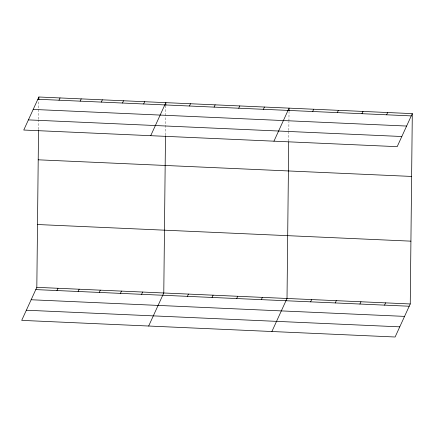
<?xml version="1.0" encoding="UTF-8"?>
<svg xmlns="http://www.w3.org/2000/svg" width="434" height="434" viewBox="0 0 434 434"><rect width="100%" height="100%" fill="white"/><g stroke="black" fill="none" stroke-linecap="round" stroke-linejoin="round"><path stroke-width="0.33" stroke-dasharray="2.17 1.63" d="M38.534 129.419L38.637 119.963M38.642 119.285L38.848 100.373M165.495 135.072L165.701 116.16M165.707 115.482L165.81 106.026M288.713 141.234L288.827 131.101M288.832 130.428L288.925 121.645M288.935 120.972L289.039 111.516"/><path stroke-width="0.65" d="M412.3 113.627L397.175 146.665L23.756 130.037L38.886 96.999L412.3 113.627L410.244 303.963L395.114 337.001L21.7 320.373L36.825 287.335L38.528 130.091M38.854 99.701L38.886 96.999M165.49 135.744L163.786 292.988L148.661 326.026M165.815 105.353L165.848 102.652L150.717 135.69M288.708 141.907L287.015 298.473L271.89 331.516M289.044 110.838L289.071 108.137L273.946 141.18M59.002 100.211L60.044 97.938M80.165 101.155L81.207 98.881M101.323 102.093L102.364 99.825M122.486 103.037L123.527 100.769M56.946 290.547L57.988 288.274M143.643 103.981L144.685 101.708M78.109 291.491L79.145 289.218M99.267 292.429L100.308 290.162M189.452 106.021L190.493 103.748M120.43 293.373L121.466 291.106M214.098 107.117L215.134 104.844M141.587 294.317L142.629 292.044M238.743 108.212L239.78 105.945M263.389 109.308L264.425 107.041M187.396 296.357L188.432 294.084M212.042 297.453L213.078 295.18M312.681 111.505L313.717 109.238M236.687 298.549L237.723 296.281M337.326 112.601L338.363 110.334M261.333 299.644L262.369 297.377M361.972 113.703L363.008 111.43M386.613 114.798L387.654 112.525M310.625 301.842L311.661 299.574M335.265 302.937L336.307 300.67M359.911 304.039L360.952 301.766M384.557 305.135L385.598 302.861M37.845 99.267L411.258 115.894M33.196 109.422L406.609 126.05M28.405 119.887L401.824 136.509M38.203 159.81L411.622 176.437M37.508 224.524L410.922 241.152M36.825 287.335L410.244 303.963M35.789 289.603L409.202 306.23M31.139 299.758L404.553 316.386M26.349 310.223L399.763 326.845"/></g></svg>
